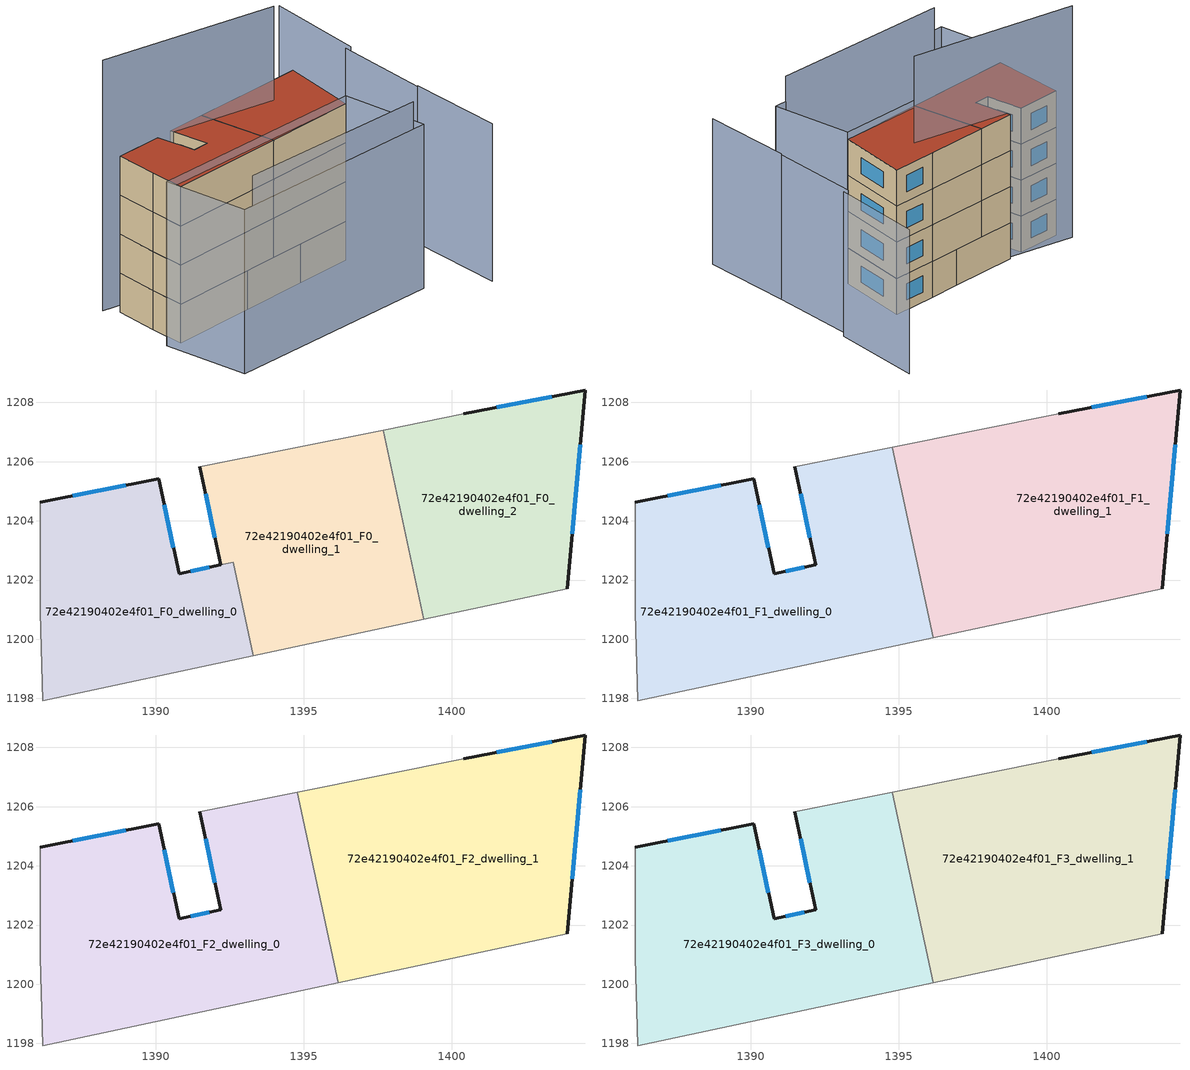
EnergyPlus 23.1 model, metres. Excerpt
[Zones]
72e42190402e4f01_F0_dwelling_0
 floor ground (EU_floor_Construction): 1392.6,1202.61 1393.28,1199.44 1386.18,1197.92 1386.08,1200.92 1386.08,1204.62 1390.08,1205.42 1390.78,1202.22 z0
 wall outside (EU_wall_Construction): 1392.18,1202.52 1390.78,1202.22 1390.08,1205.42 1386.08,1204.62 z0:3
 wall adiabatic (EU_wall_Construction): 1386.08,1204.62 1386.08,1200.92 1386.18,1197.92 1393.28,1199.44 z0:3
 wall to 72e42190402e4f01_F0_dwelling_1 (EU_wall_Construction): 1392.6,1202.61 1392.19,1202.52 / 1393.28,1199.44 1392.61,1202.6 z0:3
 window (EU_Window_Construction): 1388.98,1205.2 1387.18,1204.84 / 1390.59,1203.1 1390.28,1204.54 / 1391.8,1202.43 1391.17,1202.3 z0.83:2.17
72e42190402e4f01_F0_dwelling_1
 floor ground (EU_floor_Construction): 1397.67,1207.07 1399.04,1200.67 1393.28,1199.44 1392.6,1202.61 1392.19,1202.52 1391.49,1205.82 z0
 wall outside (EU_wall_Construction): 1391.49,1205.82 1392.19,1202.52 z0:3
 wall adiabatic (EU_wall_Construction): 1397.67,1207.07 1391.49,1205.82 / 1393.28,1199.44 1399.04,1200.67 z0:3
 wall to 72e42190402e4f01_F0_dwelling_2 (EU_wall_Construction): 1399.04,1200.67 1397.67,1207.07 z0:3
 window (EU_Window_Construction): 1391.68,1204.91 1391.99,1203.43 z0.83:2.17
72e42190402e4f01_F0_dwelling_2
 floor ground (EU_floor_Construction): 1404.5,1208.42 1403.89,1201.71 1399.04,1200.67 1397.67,1207.07 1400.39,1207.62 z0
 wall outside (EU_wall_Construction): 1403.89,1201.71 1404.5,1208.42 1400.39,1207.62 z0:3
 wall adiabatic (EU_wall_Construction): 1399.04,1200.67 1403.89,1201.71 / 1400.39,1207.62 1397.67,1207.07 z0:3
 window (EU_Window_Construction): 1403.37,1208.2 1401.52,1207.84 / 1404.06,1203.56 1404.33,1206.57 z0.83:2.17
72e42190402e4f01_F1_dwelling_0
 floor to 72e42190402e4f01_F0_dwelling_0 (EU_floor_Construction): 1392.61,1202.6 1393.28,1199.44 1386.18,1197.92 1386.08,1200.92 1386.08,1204.62 1390.08,1205.42 1390.78,1202.22 1392.19,1202.52 z3
 floor to 72e42190402e4f01_F0_dwelling_1 (EU_floor_Construction): 1394.78,1206.48 1396.16,1200.05 1393.28,1199.44 1392.6,1202.61 1392.19,1202.52 1391.49,1205.82 z3
 wall outside (EU_wall_Construction): 1391.49,1205.82 1392.19,1202.52 1390.78,1202.22 1390.08,1205.42 1386.08,1204.62 z3:6
 wall adiabatic (EU_wall_Construction): 1394.78,1206.48 1391.49,1205.82 / 1386.08,1204.62 1386.08,1200.92 1386.18,1197.92 1396.16,1200.05 z3:6
 wall to 72e42190402e4f01_F1_dwelling_1 (EU_wall_Construction): 1396.16,1200.05 1394.78,1206.48 z3:6
 window (EU_Window_Construction): 1388.98,1205.2 1387.18,1204.84 / 1390.59,1203.1 1390.28,1204.54 / 1391.8,1202.43 1391.17,1202.3 / 1391.68,1204.91 1391.99,1203.43 z3.83:5.17
72e42190402e4f01_F1_dwelling_1
 floor to 72e42190402e4f01_F0_dwelling_1 (EU_floor_Construction): 1397.67,1207.07 1399.04,1200.67 1396.16,1200.05 1394.78,1206.48 z3
 floor to 72e42190402e4f01_F0_dwelling_2 (EU_floor_Construction): 1404.5,1208.42 1403.89,1201.71 1399.04,1200.67 1397.67,1207.07 1400.39,1207.62 z3
 wall outside (EU_wall_Construction): 1403.89,1201.71 1404.5,1208.42 1400.39,1207.62 z3:6
 wall adiabatic (EU_wall_Construction): 1396.16,1200.05 1403.89,1201.71 / 1400.39,1207.62 1394.78,1206.48 z3:6
 window (EU_Window_Construction): 1403.37,1208.2 1401.52,1207.84 / 1404.06,1203.56 1404.33,1206.57 z3.83:5.17
72e42190402e4f01_F2_dwelling_0
 floor to 72e42190402e4f01_F1_dwelling_0 (EU_floor_Construction): 1394.78,1206.48 1396.16,1200.05 1386.18,1197.92 1386.08,1200.92 1386.08,1204.62 1390.08,1205.42 1390.78,1202.22 1392.19,1202.52 1391.49,1205.82 z6
 wall outside (EU_wall_Construction): 1391.49,1205.82 1392.19,1202.52 1390.78,1202.22 1390.08,1205.42 1386.08,1204.62 z6:9
 wall adiabatic (EU_wall_Construction): 1394.78,1206.48 1391.49,1205.82 / 1386.08,1204.62 1386.08,1200.92 1386.18,1197.92 1396.16,1200.05 z6:9
 wall to 72e42190402e4f01_F2_dwelling_1 (EU_wall_Construction): 1396.16,1200.05 1394.78,1206.48 z6:9
 window (EU_Window_Construction): 1388.98,1205.2 1387.18,1204.84 / 1390.59,1203.1 1390.28,1204.54 / 1391.8,1202.43 1391.17,1202.3 / 1391.68,1204.91 1391.99,1203.43 z6.83:8.17
72e42190402e4f01_F2_dwelling_1
 floor to 72e42190402e4f01_F1_dwelling_1 (EU_floor_Construction): 1404.5,1208.42 1403.89,1201.71 1396.16,1200.05 1394.78,1206.48 1400.39,1207.62 z6
 wall outside (EU_wall_Construction): 1403.89,1201.71 1404.5,1208.42 1400.39,1207.62 z6:9
 wall adiabatic (EU_wall_Construction): 1396.16,1200.05 1403.89,1201.71 / 1400.39,1207.62 1394.78,1206.48 z6:9
 window (EU_Window_Construction): 1403.37,1208.2 1401.52,1207.84 / 1404.06,1203.56 1404.33,1206.57 z6.83:8.17
72e42190402e4f01_F3_dwelling_0
 floor to 72e42190402e4f01_F2_dwelling_0 (EU_floor_Construction): 1394.78,1206.48 1396.16,1200.05 1386.18,1197.92 1386.08,1200.92 1386.08,1204.62 1390.08,1205.42 1390.78,1202.22 1392.19,1202.52 1391.49,1205.82 z9
 wall outside (EU_wall_Construction): 1391.49,1205.82 1392.19,1202.52 1390.78,1202.22 1390.08,1205.42 1386.08,1204.62 z9:12
 wall adiabatic (EU_wall_Construction): 1394.78,1206.48 1391.49,1205.82 / 1386.08,1204.62 1386.08,1200.92 1386.18,1197.92 1396.16,1200.05 z9:12
 wall to 72e42190402e4f01_F3_dwelling_1 (EU_wall_Construction): 1396.16,1200.05 1394.78,1206.48 z9:12
 window (EU_Window_Construction): 1388.98,1205.2 1387.18,1204.84 / 1390.59,1203.1 1390.28,1204.54 / 1391.8,1202.43 1391.17,1202.3 / 1391.68,1204.91 1391.99,1203.43 z9.83:11.17
 roof outside (EU_roof_Construction): 1396.16,1200.05 1394.78,1206.48 1391.49,1205.82 1392.19,1202.52 1390.78,1202.22 1390.08,1205.42 1386.08,1204.62 1386.08,1200.92 1386.18,1197.92 z12
72e42190402e4f01_F3_dwelling_1
 floor to 72e42190402e4f01_F2_dwelling_1 (EU_floor_Construction): 1404.5,1208.42 1403.89,1201.71 1396.16,1200.05 1394.78,1206.48 1400.39,1207.62 z9
 wall outside (EU_wall_Construction): 1403.89,1201.71 1404.5,1208.42 1400.39,1207.62 z9:12
 wall adiabatic (EU_wall_Construction): 1396.16,1200.05 1403.89,1201.71 / 1400.39,1207.62 1394.78,1206.48 z9:12
 window (EU_Window_Construction): 1403.37,1208.2 1401.52,1207.84 / 1404.06,1203.56 1404.33,1206.57 z9.83:11.17
 roof outside (EU_roof_Construction): 1403.89,1201.71 1404.5,1208.42 1400.39,1207.62 1394.78,1206.48 1396.16,1200.05 z12
shading: 1387.6,1191.66 1404.09,1194.41 z0:14.7; 1405.22,1194.62 1386.48,1191.1 / 1386.48,1191.1 1385.15,1198.2 / 1385.15,1198.2 1403.89,1201.71 / 1403.89,1201.71 1405.22,1194.62 z0:12.6; 1409.7,1192.58 1409.6,1200.81 z0:12.1; 1409.6,1200.81 1409.66,1209.02 / 1410.1,1209.02 1410.47,1217.47 z0:12; 1400.35,1205.33 1385.32,1205.62 z0:19.2
[Building]
EU S2 Campaign: North Axis=0; Terrain=City; Solar Distribution=FullExterior
[Site:Location]
Lyon-Bron: Latitude=45.75; Longitude=5; Time Zone=1; Elevation=198
[SizingPeriod:WeatherFileDays]
AnnualSizingPeriod: Begin Month=1; Begin Day of Month=1; End Month=12; End Day of Month=31; Day of Week for Start Day=Monday; Use Weather File Daylight Saving Period=No; Use Weather File Rain and Snow Indicators=No
[MATERIAL]
EU_InternalMass_Material: Roughness=MediumRough; Thickness=0.1; Conductivity=1; Density=1800; Specific Heat=900; Thermal Absorptance=0.9; Solar Absorptance=0.7; Visible Absorptance=0.7
[MATERIAL:NOMASS] Roughness=MediumRough; Thermal Absorptance=0.9; Solar Absorptance=0.7; Visible Absorptance=0.7
Name | Thermal Resistance
EU_wall_NoMass | 0.87146
EU_roof_NoMass | 0.842276
EU_floor_NoMass | 0.496999
[WINDOWMATERIAL:SIMPLEGLAZINGSYSTEM]
EU_Window_SimpleGlazing: UFactor=2.2525; Solar Heat Gain Coefficient=0.76; Visible Transmittance=0.76
[CONSTRUCTION]
EU_wall_Construction: EU_wall_NoMass
EU_roof_Construction: EU_roof_NoMass
EU_floor_Construction: EU_floor_NoMass
EU_Window_Construction: EU_Window_SimpleGlazing
EU_InternalMass_Construction: EU_InternalMass_Material
[ZONE] Type=1; Multiplier=1; Ceiling Height=autocalculate; Floor Area=autocalculate; Part of Total Floor Area=Yes
Name | Volume
72e42190402e4f01_F0_dwelling_0 | 111.927
72e42190402e4f01_F1_dwelling_0 | 174.309
72e42190402e4f01_F2_dwelling_0; 72e42190402e4f01_F3_dwelling_0 | 174.322
72e42190402e4f01_F0_dwelling_1 | 120.483
72e42190402e4f01_F1_dwelling_1 | 174.319
72e42190402e4f01_F2_dwelling_1; 72e42190402e4f01_F3_dwelling_1 | 174.327
72e42190402e4f01_F0_dwelling_2 | 116.217
[INTERNALMASS] Construction=EU_InternalMass_Construction
Name | Zone or ZoneList | Surface Area
72e42190402e4f01_F0_dwelling_0_EU_InternalMass | 72e42190402e4f01_F0_dwelling_0 | 37.3088
72e42190402e4f01_F0_dwelling_1_EU_InternalMass | 72e42190402e4f01_F0_dwelling_1 | 40.1625
72e42190402e4f01_F0_dwelling_2_EU_InternalMass | 72e42190402e4f01_F0_dwelling_2 | 38.7391
72e42190402e4f01_F1_dwelling_0_EU_InternalMass | 72e42190402e4f01_F1_dwelling_0 | 58.1088
72e42190402e4f01_F1_dwelling_1_EU_InternalMass | 72e42190402e4f01_F1_dwelling_1 | 58.1093
72e42190402e4f01_F2_dwelling_0_EU_InternalMass | 72e42190402e4f01_F2_dwelling_0 | 58.1088
72e42190402e4f01_F2_dwelling_1_EU_InternalMass | 72e42190402e4f01_F2_dwelling_1 | 58.1093
72e42190402e4f01_F3_dwelling_0_EU_InternalMass | 72e42190402e4f01_F3_dwelling_0 | 58.1088
72e42190402e4f01_F3_dwelling_1_EU_InternalMass | 72e42190402e4f01_F3_dwelling_1 | 58.1093
[OTHEREQUIPMENT] Fuel Type=Electricity; Design Level Calculation Method=Watts/Area; Power per Zone Floor Area=1; Fraction Latent=0; Fraction Radiant=0; Fraction Lost=0; Carbon Dioxide Generation Rate=0; EndUse Subcategory=EU_Step8_InternalGains
Name | Zone or ZoneList or Space or SpaceList | Schedule
EU_Step8_InternalGain_72e42190402e4f01_F0_dwelling_0_f000 | 72e42190402e4f01_F0_dwelling_0 | EU_Step8_GainSchedule_72e42190402e4f01_F0_dwelling_0_f000
EU_Step8_InternalGain_72e42190402e4f01_F0_dwelling_1_f000 | 72e42190402e4f01_F0_dwelling_1 | EU_Step8_GainSchedule_72e42190402e4f01_F0_dwelling_1_f000
EU_Step8_InternalGain_72e42190402e4f01_F0_dwelling_2_f000 | 72e42190402e4f01_F0_dwelling_2 | EU_Step8_GainSchedule_72e42190402e4f01_F0_dwelling_2_f000
EU_Step8_InternalGain_72e42190402e4f01_F1_dwelling_0_f000 | 72e42190402e4f01_F1_dwelling_0 | EU_Step8_GainSchedule_72e42190402e4f01_F1_dwelling_0_f000
EU_Step8_InternalGain_72e42190402e4f01_F1_dwelling_1_f000 | 72e42190402e4f01_F1_dwelling_1 | EU_Step8_GainSchedule_72e42190402e4f01_F1_dwelling_1_f000
EU_Step8_InternalGain_72e42190402e4f01_F2_dwelling_0_f000 | 72e42190402e4f01_F2_dwelling_0 | EU_Step8_GainSchedule_72e42190402e4f01_F2_dwelling_0_f000
EU_Step8_InternalGain_72e42190402e4f01_F2_dwelling_1_f000 | 72e42190402e4f01_F2_dwelling_1 | EU_Step8_GainSchedule_72e42190402e4f01_F2_dwelling_1_f000
EU_Step8_InternalGain_72e42190402e4f01_F3_dwelling_0_f000 | 72e42190402e4f01_F3_dwelling_0 | EU_Step8_GainSchedule_72e42190402e4f01_F3_dwelling_0_f000
EU_Step8_InternalGain_72e42190402e4f01_F3_dwelling_1_f000 | 72e42190402e4f01_F3_dwelling_1 | EU_Step8_GainSchedule_72e42190402e4f01_F3_dwelling_1_f000
[ZONEVENTILATION:DESIGNFLOWRATE] Schedule=EU_AlwaysOn; Design Flow Rate Calculation Method=AirChanges/Hour; Air Changes per Hour=0.425; Ventilation Type=Natural; Fan Pressure Rise=0; Fan Total Efficiency=1; Constant Term Coefficient=1; Temperature Term Coefficient=0; Velocity Term Coefficient=0; Velocity Squared Term Coefficient=0; Minimum Indoor Temperature=-100; Maximum Indoor Temperature=100; Delta Temperature=-100; Minimum Outdoor Temperature=-100; Maximum Outdoor Temperature=100; Maximum Wind Speed=40
Name | Zone or ZoneList or Space or SpaceList
EU_ConstantAir_72e42190402e4f01_F0_dwelling_0 | 72e42190402e4f01_F0_dwelling_0
EU_ConstantAir_72e42190402e4f01_F0_dwelling_1 | 72e42190402e4f01_F0_dwelling_1
EU_ConstantAir_72e42190402e4f01_F0_dwelling_2 | 72e42190402e4f01_F0_dwelling_2
EU_ConstantAir_72e42190402e4f01_F1_dwelling_0 | 72e42190402e4f01_F1_dwelling_0
EU_ConstantAir_72e42190402e4f01_F1_dwelling_1 | 72e42190402e4f01_F1_dwelling_1
EU_ConstantAir_72e42190402e4f01_F2_dwelling_0 | 72e42190402e4f01_F2_dwelling_0
EU_ConstantAir_72e42190402e4f01_F2_dwelling_1 | 72e42190402e4f01_F2_dwelling_1
EU_ConstantAir_72e42190402e4f01_F3_dwelling_0 | 72e42190402e4f01_F3_dwelling_0
EU_ConstantAir_72e42190402e4f01_F3_dwelling_1 | 72e42190402e4f01_F3_dwelling_1
[HVACTEMPLATE:THERMOSTAT] Constant Heating Setpoint=20; Constant Cooling Setpoint=50
EU_HeatOnly_72e42190402e4f01_F0_dwelling_0; EU_HeatOnly_72e42190402e4f01_F0_dwelling_1; EU_HeatOnly_72e42190402e4f01_F0_dwelling_2; EU_HeatOnly_72e42190402e4f01_F1_dwelling_0; EU_HeatOnly_72e42190402e4f01_F1_dwelling_1; EU_HeatOnly_72e42190402e4f01_F2_dwelling_0; EU_HeatOnly_72e42190402e4f01_F2_dwelling_1; EU_HeatOnly_72e42190402e4f01_F3_dwelling_0; EU_HeatOnly_72e42190402e4f01_F3_dwelling_1
[HVACTEMPLATE:ZONE:IDEALLOADSAIRSYSTEM] System Availability Schedule=EU_AlwaysOn; Maximum Heating Supply Air Temperature=50; Minimum Cooling Supply Air Temperature=13; Maximum Heating Supply Air Humidity Ratio=0.0156; Minimum Cooling Supply Air Humidity Ratio=0.0077; Heating Limit=NoLimit; Cooling Limit=NoLimit; Heating Availability Schedule=EU_AlwaysOn; Cooling Availability Schedule=EU_CoolingOff; Dehumidification Control Type=ConstantSensibleHeatRatio; Cooling Sensible Heat Ratio=0.7; Dehumidification Setpoint=60; Humidification Control Type=None; Humidification Setpoint=30; Outdoor Air Method=None; Outdoor Air Flow Rate per Person=0.00944; Outdoor Air Flow Rate per Zone Floor Area=0; Outdoor Air Flow Rate per Zone=0; Demand Controlled Ventilation Type=None; Outdoor Air Economizer Type=NoEconomizer; Heat Recovery Type=None; Sensible Heat Recovery Effectiveness=0.7; Latent Heat Recovery Effectiveness=0.65
Name | Template Thermostat
72e42190402e4f01_F0_dwelling_0 | EU_HeatOnly_72e42190402e4f01_F0_dwelling_0
72e42190402e4f01_F0_dwelling_1 | EU_HeatOnly_72e42190402e4f01_F0_dwelling_1
72e42190402e4f01_F0_dwelling_2 | EU_HeatOnly_72e42190402e4f01_F0_dwelling_2
72e42190402e4f01_F1_dwelling_0 | EU_HeatOnly_72e42190402e4f01_F1_dwelling_0
72e42190402e4f01_F1_dwelling_1 | EU_HeatOnly_72e42190402e4f01_F1_dwelling_1
72e42190402e4f01_F2_dwelling_0 | EU_HeatOnly_72e42190402e4f01_F2_dwelling_0
72e42190402e4f01_F2_dwelling_1 | EU_HeatOnly_72e42190402e4f01_F2_dwelling_1
72e42190402e4f01_F3_dwelling_0 | EU_HeatOnly_72e42190402e4f01_F3_dwelling_0
72e42190402e4f01_F3_dwelling_1 | EU_HeatOnly_72e42190402e4f01_F3_dwelling_1
[SIZING:ZONE] Zone Cooling Design Supply Air Temperature Input Method=SupplyAirTemperature; Zone Cooling Design Supply Air Temperature=13; Zone Heating Design Supply Air Temperature Input Method=SupplyAirTemperature; Zone Heating Design Supply Air Temperature=50; Zone Cooling Design Supply Air Humidity Ratio=0.008; Zone Heating Design Supply Air Humidity Ratio=0.008; Cooling Design Air Flow Method=DesignDay; Cooling Design Air Flow Rate=0; Cooling Minimum Air Flow per Zone Floor Area=0.000762; Cooling Minimum Air Flow=0; Cooling Minimum Air Flow Fraction=0.2; Heating Design Air Flow Method=DesignDay; Heating Design Air Flow Rate=0; Heating Maximum Air Flow per Zone Floor Area=0.002032; Heating Maximum Air Flow=0.141576; Heating Maximum Air Flow Fraction=0.3; Account for Dedicated Outdoor Air System=No; Dedicated Outdoor Air System Control Strategy=NeutralSupplyAir; Dedicated Outdoor Air Low Setpoint Temperature for Design=autosize; Dedicated Outdoor Air High Setpoint Temperature for Design=autosize; Zone Load Sizing Method=Sensible Load Only No Latent Load; Zone Latent Cooling Design Supply Air Humidity Ratio Input Method=HumidityRatioDifference; Zone Cooling Design Supply Air Humidity Ratio Difference=0.005; Zone Latent Heating Design Supply Air Humidity Ratio Input Method=HumidityRatioDifference; Zone Humidification Design Supply Air Humidity Ratio Difference=0.005
72e42190402e4f01_F0_dwelling_0; 72e42190402e4f01_F0_dwelling_1; 72e42190402e4f01_F0_dwelling_2; 72e42190402e4f01_F1_dwelling_0; 72e42190402e4f01_F1_dwelling_1; 72e42190402e4f01_F2_dwelling_0; 72e42190402e4f01_F2_dwelling_1; 72e42190402e4f01_F3_dwelling_0; 72e42190402e4f01_F3_dwelling_1
[SCHEDULE:CONSTANT]
Name | Hourly Value
EU_AlwaysOn | 1
EU_CoolingOff | 0
[SCHEDULE:FILE] Column Number=1; Rows to Skip at Top=0; Number of Hours of Data=8760; Column Separator=Comma; Interpolate to Timestep=No; Minutes per Item=60; Adjust Schedule for Daylight Savings=Yes
Name | File
EU_Step8_GainSchedule_72e42190402e4f01_F0_dwelling_0_f000 | ../../schedules/72e42190402e4f01/72e42190402e4f01_F0_dwelling_0_f000_gain.csv
EU_Step8_GainSchedule_72e42190402e4f01_F0_dwelling_1_f000 | ../../schedules/72e42190402e4f01/72e42190402e4f01_F0_dwelling_1_f000_gain.csv
EU_Step8_GainSchedule_72e42190402e4f01_F0_dwelling_2_f000 | ../../schedules/72e42190402e4f01/72e42190402e4f01_F0_dwelling_2_f000_gain.csv
EU_Step8_GainSchedule_72e42190402e4f01_F1_dwelling_0_f000 | ../../schedules/72e42190402e4f01/72e42190402e4f01_F1_dwelling_0_f000_gain.csv
EU_Step8_GainSchedule_72e42190402e4f01_F1_dwelling_1_f000 | ../../schedules/72e42190402e4f01/72e42190402e4f01_F1_dwelling_1_f000_gain.csv
EU_Step8_GainSchedule_72e42190402e4f01_F2_dwelling_0_f000 | ../../schedules/72e42190402e4f01/72e42190402e4f01_F2_dwelling_0_f000_gain.csv
EU_Step8_GainSchedule_72e42190402e4f01_F2_dwelling_1_f000 | ../../schedules/72e42190402e4f01/72e42190402e4f01_F2_dwelling_1_f000_gain.csv
EU_Step8_GainSchedule_72e42190402e4f01_F3_dwelling_0_f000 | ../../schedules/72e42190402e4f01/72e42190402e4f01_F3_dwelling_0_f000_gain.csv
EU_Step8_GainSchedule_72e42190402e4f01_F3_dwelling_1_f000 | ../../schedules/72e42190402e4f01/72e42190402e4f01_F3_dwelling_1_f000_gain.csv
